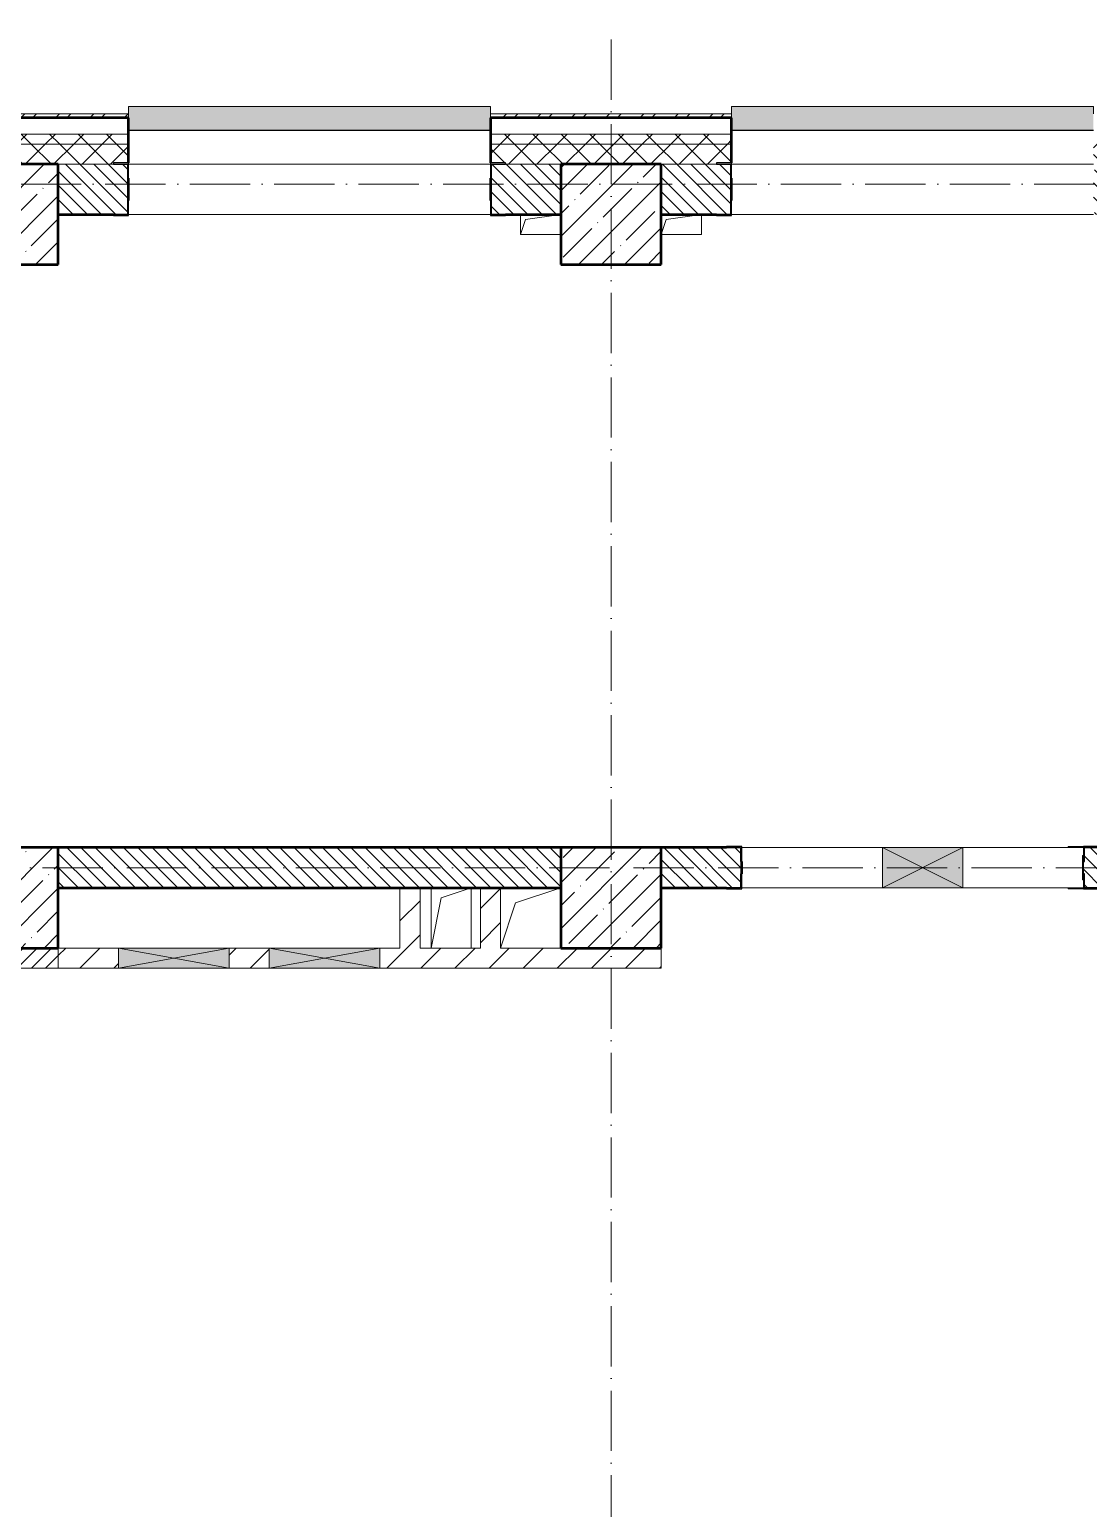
# Model space of a CAD drawing. Header units: millimetres. Extents: x -12989 to 629078, y -109036 to 555275.
# Drawn here: x 576275 to 581543, y 93578 to 100935 of the extents above; entities that cross this region are included whole.
import ezdxf

# ---------------------------------------------------------------- set-up
doc = ezdxf.new("R2010")
doc.units = ezdxf.units.MM
doc.linetypes.add('50_200_ШТРИХ_1Т_ш5_п1_п1_', pattern=[700, 500, -100, 0, -100])
for name, color, linetype, lineweight in [('A-DETL-GENF-OTLN', 7, 'Continuous', 9), ('A-FLOR-____-OTLN', 7, 'Continuous', 9), ('A-GENM-____-MCUT', 7, 'Continuous', 25), ('A-GENM-____-OTLN', 7, 'Continuous', 9), ('A-GENM-____-OTLN-1', 7, 'Continuous', 25), ('A-GLAZ-____-OTLN', 7, 'Continuous', 9), ('A-WALL-____-MCUT-2', 7, 'Continuous', 50), ('A-WALL-____-MCUT-3', 7, 'Continuous', 9), ('A-WALL-____-OTLN', 7, 'Continuous', 9), ('A-WALL-____-PATT-1', 7, 'Continuous', 9), ('A-WALL-FNSH-MCUT-1', 7, 'Continuous', 9), ('I-WALL-____-OTLN', 7, 'Continuous', 9), ('S-COLS-____-MCUT', 7, 'Continuous', 50), ('S-COLS-____-OTLN', 7, 'Continuous', 9), ('S-GRID-____-OTLN-1', 7, '50_200_ШТРИХ_1Т_ш5_п1_п1_', 9)]:
    doc.layers.add(name, color=color, linetype=linetype, lineweight=lineweight)
doc.layers.add('A-GLAZ-____-OTLN-1', color=7, linetype='Continuous', lineweight=9, true_color=0xc0c0c0)
pattern_1 = [(45, (516567.8, 90784.41), (-70.71068, 70.71068), []), (135, (516567.8, 90784.41), (-70.71068, -70.71068), [])]
pattern_2 = [(135, (516567.8, 90784.41), (-35.35534, -35.35534), [])]
pattern_3 = [(45, (516567.8, 90784.41), (-84.85281, 84.85281), [])]

# ---------------------------------------------------------------- blocks, each defined once
blk = doc.blocks.new('BSC_Колонна _Прямоугольная - 500х500-V54-АР1_План отверстий 2 этажа в осях 1-64_А-ГГ')
at = {"layer": 'S-COLS-____-OTLN'}
h = blk.add_hatch(dxfattribs=at)
h.set_pattern_fill('FP_83', color=256, style=0, pattern_type=2)
h.set_pattern_definition([(45, (-59600, -5831.04), (-114.04925, 114.04925), []), (45, (-59485.95, -5831.04), (-114.04925, 114.04925), [201.613, -40.323, 3.353, -36.97])])
h.paths.add_polyline_path([(-250, -250), (250, -250), (250, 250), (-250, 250)], flags=0)
at = {"layer": 'S-COLS-____-MCUT'}
for p, q in [((250, 250), (-250, 250)), ((-250, 250), (-250, -250)), ((250, -250), (250, 250)), ((-250, -250), (250, -250))]:
    blk.add_line(p, q, dxfattribs=at)
blk = doc.blocks.new('BSC_Колонна _Прямоугольная - 500х500-V92-АР1_План отверстий 2 этажа в осях 1-64_А-ГГ')
at = {"layer": 'S-COLS-____-OTLN'}
h = blk.add_hatch(dxfattribs=at)
h.set_pattern_fill('FP_121', color=256, style=0, pattern_type=2)
h.set_pattern_definition([(45, (-62600, -5831.04), (-114.04925, 114.04925), []), (45, (-62485.95, -5831.04), (-114.04925, 114.04925), [201.613, -40.323, 3.353, -36.97])])
h.paths.add_polyline_path([(-250, -250), (250, -250), (250, 250), (-250, 250)], flags=0)
at = {"layer": 'S-COLS-____-MCUT'}
for p, q in [((250, 250), (-250, 250)), ((-250, 250), (-250, -250)), ((250, -250), (250, 250)), ((-250, -250), (250, -250))]:
    blk.add_line(p, q, dxfattribs=at)
blk = doc.blocks.new('BSC_Колонна _Прямоугольная - 500х500-V97-АР1_План отверстий 2 этажа в осях 1-64_А-ГГ')
at = {"layer": 'S-COLS-____-OTLN'}
h = blk.add_hatch(dxfattribs=at)
h.set_pattern_fill('FP_126', color=256, style=0, pattern_type=2)
h.set_pattern_definition([(45, (-62600, -9231.04), (-114.04925, 114.04925), []), (45, (-62485.95, -9231.04), (-114.04925, 114.04925), [201.613, -40.323, 3.353, -36.97])])
h.paths.add_polyline_path([(-250, -250), (250, -250), (250, 250), (-250, 250), (-250, 104.8)], flags=0)
at = {"layer": 'S-COLS-____-MCUT'}
for p, q in [((250, 250), (-250, 250)), ((-250, 250), (-250, -250)), ((250, -250), (250, 250)), ((-250, -250), (250, -250))]:
    blk.add_line(p, q, dxfattribs=at)
blk = doc.blocks.new('BSC_Колонна _Прямоугольная - 500х500-V116-АР1_План отверстий 2 этажа в осях 1-64_А-ГГ')
at = {"layer": 'S-COLS-____-OTLN'}
h = blk.add_hatch(dxfattribs=at)
h.set_pattern_fill('FP_145', color=256, style=0, pattern_type=2)
h.set_pattern_definition([(45, (-59600, -9231.04), (-114.04925, 114.04925), []), (45, (-59485.95, -9231.04), (-114.04925, 114.04925), [201.613, -40.323, 3.353, -36.97])])
h.paths.add_polyline_path([(-250, -250), (250, -250), (250, 250), (-250, 250), (-250, 104.8)], flags=0)
at = {"layer": 'S-COLS-____-MCUT'}
for p, q in [((250, 250), (-250, 250)), ((-250, 250), (-250, -250)), ((250, -250), (250, 250)), ((-250, -250), (250, -250))]:
    blk.add_line(p, q, dxfattribs=at)
blk = doc.blocks.new('Фахверк_СКБ_Уголок - 250_2700-27497298-АР1_План отверстий 2 этажа в осях 1-64_А-ГГ')
at = {"layer": 'A-GENM-____-MCUT'}
for p, q in [((200, 181), (125, 181)), ((125, 181), (125, 106)), ((131, 106), (131, 175)), ((131, 175), (200, 175)), ((200, 175), (200, 181)), ((125, 106), (131, 106)), ((131, -6), (125, -6)), ((125, -6), (125, -81)), ((131, -75), (131, -6)), ((125, -81), (200, -81)), ((200, -75), (131, -75)), ((200, -81), (200, -75))]:
    blk.add_line(p, q, dxfattribs=at)
blk = doc.blocks.new('Фахверк_СКБ_Уголок - 200_3960-28268576-АР1_План отверстий 2 этажа в осях 1-64_А-ГГ')
at = {"layer": 'A-GENM-____-MCUT'}
for p, q in [((200, 156), (125, 156)), ((125, 156), (125, 81)), ((131, 81), (131, 150)), ((131, 150), (200, 150)), ((200, 150), (200, 156)), ((125, 81), (131, 81)), ((131, 19), (125, 19)), ((125, 19), (125, -56)), ((131, -50), (131, 19)), ((125, -56), (200, -56)), ((200, -50), (131, -50)), ((200, -56), (200, -50))]:
    blk.add_line(p, q, dxfattribs=at)
blk = doc.blocks.new('154_Стойка_СКБ_Уголок - СМ-2480_200-28346303-АР1_План отверстий 2 этажа в осях 1-64_А-ГГ')
at = {"layer": 'A-GENM-____-MCUT'}
for p, q in [((125, 156), (125, 81)), ((200, 156), (125, 156)), ((131, 81), (131, 150)), ((131, 150), (200, 150)), ((200, 150), (200, 156)), ((125, 81), (131, 81)), ((131, 19), (125, 19)), ((125, 19), (125, -56)), ((131, -50), (131, 19)), ((125, -56), (200, -56)), ((200, -50), (131, -50)), ((200, -56), (200, -50))]:
    blk.add_line(p, q, dxfattribs=at)
blk = doc.blocks.new('Стойка_Влож_Полоса боковая - Полоса-28213942-АР1_План отверстий 2 этажа в осях 1-64_А-ГГ')
at = {"layer": 'A-GENM-____-OTLN'}
for p, q in [((-5, 60), (0, 60)), ((-5, -60), (-5, 60)), ((0, 31), (0, -31)), ((0, -60), (-5, -60))]:
    blk.add_line(p, q, dxfattribs=at)
blk = doc.blocks.new('Стойка_Влож_Уголок_Опорный - Уголок-28213941-АР1_План отверстий 2 этажа в осях 1-64_А-ГГ')
at = {"layer": 'A-GENM-____-OTLN'}
for p, q in [((-212, -6), (-212, 0)), ((0, 0), (0, -6)), ((-212, -75), (-212, -6)), ((-212, -6), (-206, -6)), ((-6, -6), (0, -6)), ((0, -6), (0, -75)), ((-212, -75), (-206, -75)), ((-6, -75), (0, -75))]:
    blk.add_line(p, q, dxfattribs=at)
blk = doc.blocks.new('AR_Отверстие прямоугольное _в плите_ - AR_Отверстие прямоугольное _в плите_-V165-АР1_План отверстий 2 этажа в осях 1-64_А-ГГ')
at = {"layer": 'A-GENM-____-OTLN'}
for p, q in [((-100, 50), (-100, -50)), ((-100, -50), (-75, 25)), ((-75, 25), (100, 50)), ((-100, -50), (100, -50))]:
    blk.add_line(p, q, dxfattribs=at)
blk = doc.blocks.new('AR_Отверстие прямоугольное _в плите_ - AR_Отверстие прямоугольное _в плите_-V166-АР1_План отверстий 2 этажа в осях 1-64_А-ГГ')
at = {"layer": 'A-GENM-____-OTLN'}
for p, q in [((-100, -50), (-75, 25)), ((-75, 25), (100, 50)), ((100, -50), (100, 50)), ((-100, -50), (100, -50))]:
    blk.add_line(p, q, dxfattribs=at)
blk = doc.blocks.new('AR_Отверстие прямоугольное _в плите_ - AR_Отверстие прямоугольное _в плите_-V180-АР1_План отверстий 2 этажа в осях 1-64_А-ГГ')
at = {"layer": 'A-GENM-____-OTLN'}
for p, q in [((-100, 150), (-100, -150)), ((-50, 100), (100, 150)), ((100, -150), (100, 150)), ((-100, -150), (-50, 100))]:
    blk.add_line(p, q, dxfattribs=at)
blk = doc.blocks.new('AR_Отверстие прямоугольное _в плите_ - AR_Отверстие прямоугольное _в плите_-30459338-АР1_План отверстий 2 этажа в осях 1-64_А-ГГ')
at = {"layer": 'A-GENM-____-OTLN'}
for p, q in [((-75, 75), (150, 150)), ((-150, -150), (-75, 75))]:
    blk.add_line(p, q, dxfattribs=at)
blk = doc.blocks.new('Отлив_СКБ - Отлив витража_120_НВФ-31885689-АР1_План отверстий 2 этажа в осях 1-64_А-ГГ')
at = {"layer": 'A-GLAZ-____-OTLN-1'}
for points in [[(1800, 2), (1800, 120), (0, 120), (0, 2), (1103.1, 2)], [(1103.1, 0), (1800, 0), (1800, 2), (0, 2), (0, 0)]]:
    blk.add_hatch(color=256, dxfattribs=at).paths.add_polyline_path(points, flags=0)
at = {"layer": 'A-GLAZ-____-OTLN'}
for p, q in [((0, 83), (0, 120)), ((1800, 120), (0, 120)), ((1800, 120), (1800, 83)), ((0, 2), (1800, 2)), ((1800, 0), (0, 0))]:
    blk.add_line(p, q, dxfattribs=at)
blk = doc.blocks.new('AR_Отверстие прямоугольное _в стене_ - AR_Отверстие прямоугольное _в стене__ОВ-36865589-АР1_План отверстий 2 этажа в осях 1-64_А-ГГ')
at = {"layer": 'A-GLAZ-____-OTLN'}
blk.add_hatch(color=256, dxfattribs=at).paths.add_polyline_path([(275, -50), (275, 50), (-275, 50), (-275, -50)], flags=0)
at = {"layer": 'A-DETL-GENF-OTLN'}
for p, q in [((-275, -50), (-275, 50)), ((-275, 50), (275, 50)), ((275, 50), (-275, -50)), ((-275, 50), (275, -50)), ((275, 50), (-275, 50)), ((-275, 50), (-275, -50)), ((275, 50), (275, -50)), ((275, -50), (275, 50)), ((275, -50), (-275, -50)), ((-275, -50), (275, -50))]:
    blk.add_line(p, q, dxfattribs=at)
blk = doc.blocks.new('AR_Отверстие прямоугольное _в стене__БезПР - AR_Отверстие прямоугольное _в стене__БезПР-36789180-АР1_План отверстий 2 этажа в осях 1-64_А-ГГ')
at = {"layer": 'A-GLAZ-____-OTLN'}
blk.add_hatch(color=256, dxfattribs=at).paths.add_polyline_path([(275, -50), (275, 50), (-275, 50), (-275, -50)], flags=0)
at = {"layer": 'A-DETL-GENF-OTLN'}
for p, q in [((-275, -50), (-275, 50)), ((-275, 50), (275, 50)), ((275, 50), (-275, -50)), ((-275, 50), (275, -50)), ((275, 50), (-275, 50)), ((-275, 50), (-275, -50)), ((275, 50), (275, -50)), ((275, -50), (275, 50)), ((275, -50), (-275, -50)), ((-275, -50), (275, -50))]:
    blk.add_line(p, q, dxfattribs=at)
at = {"layer": 'A-GLAZ-____-OTLN'}
blk.add_line((275, 50), (-275, 50), dxfattribs=at)
blk = doc.blocks.new('AR_Отверстие прямоугольное _в стене__БезПР - AR_Отверстие прямоугольное _в стене__БезПР-36428632-АР1_План отверстий 2 этажа в осях 1-64_А-ГГ')
at = {"layer": 'A-GLAZ-____-OTLN'}
blk.add_hatch(color=256, dxfattribs=at).paths.add_polyline_path([(-200, -100), (200, -100), (200, 100), (-200, 100)], flags=0)
at = {"layer": 'A-DETL-GENF-OTLN'}
for p, q in [((-200, -100), (-200, 100)), ((-200, 100), (200, 100)), ((200, 100), (-200, -100)), ((-200, 100), (200, -100)), ((200, 100), (-200, 100)), ((-200, 100), (-200, -100)), ((200, 100), (200, -100)), ((200, -100), (200, 100)), ((200, -100), (-200, -100)), ((-200, -100), (200, -100))]:
    blk.add_line(p, q, dxfattribs=at)
at = {"layer": 'A-GLAZ-____-OTLN'}
blk.add_line((200, 100), (-200, 100), dxfattribs=at)
blk = doc.blocks.new('3эт')
at = {"layer": 'S-GRID-____-OTLN-1', "color": 251, "ltscale": 0.6, "true_color": 0x636466}
for p, q in [((346370.7, -91346.1), (346370.7, -76712.9)), ((387845.1, -77482.4), (279340.9, -77482.4)), ((374089.5, -80882.4), (279101.9, -80882.4))]:
    blk.add_line(p, q, dxfattribs=at)

msp = doc.modelspace()

# ---------------------------------------------------------------- hatches: boundary and pattern name
at = {"layer": 'A-WALL-____-PATT-1'}
h = msp.add_hatch(dxfattribs=at)
h.set_pattern_fill('FP_3', color=256, style=0, pattern_type=2)
h.set_pattern_definition([(45, (516567.8, 90784.41), (-85.53659, 85.53659), []), (45, (516624.82, 90784.41), (-85.53659, 85.53659), [])])
h.paths.add_polyline_path([(588432.7976, 100495.4504), (588432.7976, 100515.4504), (584567.7976, 100515.4504), (584567.7976, 100495.4504), (587252.6795, 100495.4504)], flags=0)
h.paths.add_polyline_path([(582767.7976, 100495.4504), (582767.7976, 100515.4504), (581567.7976, 100515.4504), (581567.7976, 100495.4504), (581950.2867, 100495.4504)], flags=0)
h.paths.add_polyline_path([(579767.7976, 100495.4504), (579767.7976, 100515.4504), (578567.7976, 100515.4504), (578567.7976, 100495.4504), (579299.0902, 100495.4504)], flags=0)
h.paths.add_polyline_path([(575764.1617, 100495.4504), (576767.7976, 100495.4504), (576767.7976, 100515.4504), (575567.7976, 100515.4504), (575567.7976, 100495.4504)], flags=0)
h.paths.add_polyline_path([(573112.9652, 100495.4504), (573767.7976, 100495.4504), (573767.7976, 100515.4504), (572567.7976, 100515.4504), (572567.7976, 100495.4504)], flags=0)
h.paths.add_polyline_path([(570767.7976, 100495.4504), (570767.7976, 100515.4504), (569567.7976, 100515.4504), (569567.7976, 100495.4504), (569578.0367, 100495.4504)], flags=0)
h.paths.add_polyline_path([(567767.7976, 100495.4504), (567767.7976, 100515.4504), (566567.7976, 100515.4504), (566567.7976, 100495.4504), (566926.8402, 100495.4504)], flags=0)
h.paths.add_polyline_path([(561767.7976, 100495.4504), (561767.7976, 100515.4504), (560567.7976, 100515.4504), (560567.7976, 100495.4504), (560740.7152, 100495.4504)], flags=0)
h.paths.add_polyline_path([(563567.7976, 100495.4504), (564767.7976, 100495.4504), (564767.7976, 100515.4504), (563567.7976, 100515.4504)], flags=0)
h.paths.add_polyline_path([(557567.7976, 100495.4504), (558767.7976, 100495.4504), (558767.7976, 100515.4504), (557567.7976, 100515.4504)], flags=0)
h.paths.add_polyline_path([(554902.7976, 100495.4504), (555767.7976, 100495.4504), (555767.7976, 100515.4504), (554902.7976, 100515.4504)], flags=0)
h = msp.add_hatch(dxfattribs=at)
h.set_pattern_fill('FP_1', color=256, style=0, pattern_type=2)
h.set_pattern_definition(pattern_1)
h.paths.add_polyline_path([(590917.7976, 100365.4504), (590917.7976, 100415.4504), (584567.7976, 100415.4504), (584567.7976, 100365.4504), (590787.6081, 100365.4504)], flags=0)
h.paths.add_polyline_path([(581950.2867, 100365.4504), (582767.7976, 100365.4504), (582767.7976, 100415.4504), (581567.7976, 100415.4504), (581567.7976, 100365.4504)], flags=0)
h.paths.add_polyline_path([(579767.7976, 100365.4504), (579767.7976, 100415.4504), (578567.7976, 100415.4504), (578567.7976, 100365.4504), (579299.0902, 100365.4504)], flags=0)
h.paths.add_polyline_path([(576767.7976, 100365.4504), (576767.7976, 100415.4504), (575567.7976, 100415.4504), (575567.7976, 100365.4504), (576647.8938, 100365.4504)], flags=0)
h.paths.add_polyline_path([(573767.7976, 100365.4504), (573767.7976, 100415.4504), (572567.7976, 100415.4504), (572567.7976, 100365.4504), (573112.9652, 100365.4504)], flags=0)
h.paths.add_polyline_path([(569567.7976, 100365.4504), (570767.7976, 100365.4504), (570767.7976, 100415.4504), (569567.7976, 100415.4504)], flags=0)
h.paths.add_polyline_path([(566567.7976, 100365.4504), (567767.7976, 100365.4504), (567767.7976, 100415.4504), (566567.7976, 100415.4504)], flags=0)
h.paths.add_polyline_path([(564275.6438, 100365.4504), (564767.7976, 100365.4504), (564767.7976, 100415.4504), (563567.7976, 100415.4504), (563567.7976, 100365.4504)], flags=0)
h.paths.add_polyline_path([(561767.7976, 100365.4504), (561767.7976, 100415.4504), (560567.7976, 100415.4504), (560567.7976, 100365.4504), (560740.7152, 100365.4504)], flags=0)
h.paths.add_polyline_path([(558767.7976, 100365.4504), (558767.7976, 100415.4504), (557567.7976, 100415.4504), (557567.7976, 100365.4504), (558089.5188, 100365.4504)], flags=0)
h.paths.add_polyline_path([(554367.7976, 100365.4504), (555767.7976, 100365.4504), (555767.7976, 100415.4504), (554367.7976, 100415.4504)], flags=0)
h.paths.add_polyline_path([(552567.7976, 100365.4504), (552567.7976, 100415.4504), (551367.7976, 100415.4504), (551367.7976, 100365.4504), (551903.3938, 100365.4504)], flags=0)
h.paths.add_polyline_path([(543567.7976, 100365.4504), (543567.7976, 100415.4504), (540397.7976, 100415.4504), (540397.7976, 100365.4504), (541298.6081, 100365.4504)], flags=0)
h = msp.add_hatch(dxfattribs=at)
h.set_pattern_fill('FP_1', color=256, style=0, pattern_type=2)
h.set_pattern_definition(pattern_1)
h.paths.add_polyline_path([(590917.7976, 100265.4504), (590917.7976, 100365.4504), (584567.7976, 100365.4504), (584567.7976, 100271.4504), (584642.7976, 100271.4504), (584642.7976, 100265.4504), (590787.6081, 100265.4504)], flags=0)
h.paths.add_polyline_path([(581950.2867, 100265.4504), (582692.7976, 100265.4504), (582692.7976, 100271.4504), (582767.7976, 100271.4504), (582767.7976, 100365.4504), (581567.7976, 100365.4504), (581567.7976, 100271.4504), (581642.7976, 100271.4504), (581642.7976, 100265.4504)], flags=0)
h.paths.add_polyline_path([(579692.7976, 100265.4504), (579692.7976, 100271.4504), (579767.7976, 100271.4504), (579767.7976, 100365.4504), (578567.7976, 100365.4504), (578567.7976, 100271.4504), (578642.7976, 100271.4504), (578642.7976, 100265.4504), (579417.7976, 100265.4504)], flags=0)
h.paths.add_polyline_path([(575917.7976, 100265.4504), (576692.7976, 100265.4504), (576692.7976, 100271.4504), (576767.7976, 100271.4504), (576767.7976, 100365.4504), (575567.7976, 100365.4504), (575567.7976, 100271.4504), (575642.7976, 100271.4504), (575642.7976, 100265.4504), (575764.1617, 100265.4504)], flags=0)
h.paths.add_polyline_path([(573112.9652, 100265.4504), (573692.7976, 100265.4504), (573692.7976, 100271.4504), (573767.7976, 100271.4504), (573767.7976, 100365.4504), (572567.7976, 100365.4504), (572567.7976, 100271.4504), (572642.7976, 100271.4504), (572642.7976, 100265.4504)], flags=0)
h.paths.add_polyline_path([(570417.7976, 100265.4504), (570692.7976, 100265.4504), (570692.7976, 100271.4504), (570767.7976, 100271.4504), (570767.7976, 100365.4504), (569567.7976, 100365.4504), (569567.7976, 100271.4504), (569642.7976, 100271.4504), (569642.7976, 100265.4504), (569917.7976, 100265.4504)], flags=0)
h.paths.add_polyline_path([(567417.7976, 100265.4504), (567692.7976, 100265.4504), (567692.7976, 100271.4504), (567767.7976, 100271.4504), (567767.7976, 100365.4504), (566567.7976, 100365.4504), (566567.7976, 100271.4504), (566642.7976, 100271.4504), (566642.7976, 100265.4504), (566926.8402, 100265.4504)], flags=0)
h.paths.add_polyline_path([(564692.7976, 100265.4504), (564692.7976, 100271.4504), (564767.7976, 100271.4504), (564767.7976, 100365.4504), (563567.7976, 100365.4504), (563567.7976, 100271.4504), (563642.7976, 100271.4504), (563642.7976, 100265.4504), (564275.6438, 100265.4504)], flags=0)
h.paths.add_polyline_path([(561692.7976, 100265.4504), (561692.7976, 100271.4504), (561767.7976, 100271.4504), (561767.7976, 100365.4504), (560567.7976, 100365.4504), (560567.7976, 100271.4504), (560642.7976, 100271.4504), (560642.7976, 100265.4504), (561417.7976, 100265.4504)], flags=0)
h.paths.add_polyline_path([(557642.7976, 100265.4504), (558692.7976, 100265.4504), (558692.7976, 100271.4504), (558767.7976, 100271.4504), (558767.7976, 100365.4504), (557567.7976, 100365.4504), (557567.7976, 100271.4504), (557642.7976, 100271.4504)], flags=0)
h.paths.add_polyline_path([(555417.7976, 100265.4504), (555692.7976, 100265.4504), (555692.7976, 100271.4504), (555767.7976, 100271.4504), (555767.7976, 100365.4504), (554367.7976, 100365.4504), (554367.7976, 100265.4504), (554867.7976, 100265.4504)], flags=0)
h.paths.add_polyline_path([(551903.3938, 100265.4504), (552492.7976, 100265.4504), (552492.7976, 100271.4504), (552567.7976, 100271.4504), (552567.7976, 100365.4504), (551367.7976, 100365.4504), (551367.7976, 100265.4504), (551867.7976, 100265.4504)], flags=0)
h.paths.add_polyline_path([(543492.7976, 100265.4504), (543492.7976, 100271.4504), (543567.7976, 100271.4504), (543567.7976, 100365.4504), (540397.7976, 100365.4504), (540397.7976, 100265.4504), (542867.7976, 100265.4504)], flags=0)
h = msp.add_hatch(dxfattribs=at)
h.set_pattern_fill('FP_6', color=256, style=0, pattern_type=2)
h.set_pattern_definition(pattern_2)
h.paths.add_polyline_path([(578917.7976, 100015.4504), (578917.7976, 100265.4504), (578573.7976, 100265.4504), (578573.7976, 100196.4504), (578567.7976, 100196.4504), (578567.7976, 100084.4504), (578573.7976, 100084.4504), (578573.7976, 100015.4504), (578642.7976, 100015.4504)], flags=0)
h.paths.add_polyline_path([(576761.7976, 100015.4504), (576761.7976, 100084.4504), (576767.7976, 100084.4504), (576767.7976, 100196.4504), (576761.7976, 100196.4504), (576761.7976, 100265.4504), (576417.7976, 100265.4504), (576417.7976, 100015.4504), (576692.7976, 100015.4504)], flags=0)
h = msp.add_hatch(dxfattribs=at)
h.set_pattern_fill('FP_6', color=256, style=0, pattern_type=2)
h.set_pattern_definition(pattern_2)
h.paths.add_polyline_path([(584573.7976, 100015.4504), (584917.7976, 100015.4504), (584917.7976, 100265.4504), (584573.7976, 100265.4504), (584573.7976, 100196.4504), (584567.7976, 100196.4504), (584567.7976, 100084.4504), (584573.7976, 100084.4504), (584573.7976, 100019.7361)], flags=0)
h.paths.add_polyline_path([(582692.7976, 100015.4504), (582761.7976, 100015.4504), (582761.7976, 100084.4504), (582767.7976, 100084.4504), (582767.7976, 100196.4504), (582761.7976, 100196.4504), (582761.7976, 100265.4504), (581573.7976, 100265.4504), (581573.7976, 100196.4504), (581567.7976, 100196.4504), (581567.7976, 100084.4504), (581573.7976, 100084.4504), (581573.7976, 100015.4504), (581950.2867, 100015.4504)], flags=0)
h.paths.add_polyline_path([(579692.7976, 100015.4504), (579761.7976, 100015.4504), (579761.7976, 100084.4504), (579767.7976, 100084.4504), (579767.7976, 100196.4504), (579761.7976, 100196.4504), (579761.7976, 100265.4504), (579417.7976, 100265.4504), (579417.7976, 100015.4504)], flags=0)
h = msp.add_hatch(dxfattribs=at)
h.set_pattern_fill('FP_6', color=256, style=0, pattern_type=2)
h.set_pattern_definition(pattern_2)
h.paths.add_polyline_path([(578917.7976, 96665.4504), (578917.7976, 96865.4504), (576417.7976, 96865.4504), (576417.7976, 96665.4504), (576647.8938, 96665.4504)], flags=0)
h = msp.add_hatch(dxfattribs=at)
h.set_pattern_fill('FP_6', color=256, style=0, pattern_type=2)
h.set_pattern_definition(pattern_2)
h.paths.add_polyline_path([(584817.7976, 96665.4504), (584917.7976, 96665.4504), (584917.7976, 96865.4504), (584817.7976, 96865.4504), (584817.7976, 96671.3328)], flags=0)
h.paths.add_polyline_path([(584317.7976, 96665.4504), (584317.7976, 96865.4504), (581523.7976, 96865.0975), (581523.7976, 96796.4504), (581517.7976, 96796.4504), (581517.7976, 96734.4504), (581523.7976, 96734.4504), (581523.7976, 96665.4504), (583717.751, 96665.4504)], flags=0)
h.paths.add_polyline_path([(579742.7976, 96665.4504), (579811.7976, 96665.4504), (579811.7976, 96734.4504), (579817.7976, 96734.4504), (579817.7976, 96796.4504), (579811.7976, 96796.4504), (579811.7976, 96865.4504), (579417.7976, 96865.4504), (579417.7976, 96665.4504)], flags=0)
h = msp.add_hatch(dxfattribs=at)
h.set_pattern_fill('FP_4', color=256, style=0, pattern_type=2)
h.set_pattern_definition(pattern_3)
h.paths.add_polyline_path([(578217.7976, 96365.4504), (578217.7976, 96665.4504), (578117.7976, 96665.4504), (578117.7976, 96365.4504)], flags=0)
h = msp.add_hatch(dxfattribs=at)
h.set_pattern_fill('FP_4', color=256, style=0, pattern_type=2)
h.set_pattern_definition(pattern_3)
h.paths.add_polyline_path([(578617.7976, 96365.4504), (578617.7976, 96665.4504), (578517.7976, 96665.4504), (578517.7976, 96365.4504)], flags=0)
h = msp.add_hatch(dxfattribs=at)
h.set_pattern_fill('FP_5', color=256, style=0, pattern_type=2)
h.set_pattern_definition([(45, (516567.8, 90784.41), (-35.35534, 35.35534), [])])
h.paths.add_polyline_path([(574317.7976, 96265.4504), (576417.7976, 96265.4504), (576417.7976, 96365.4504), (574317.7976, 96365.4504)], flags=0)
h = msp.add_hatch(dxfattribs=at)
h.set_pattern_fill('FP_4', color=256, style=0, pattern_type=2)
h.set_pattern_definition(pattern_3)
h.paths.add_polyline_path([(579417.7976, 96265.4504), (579417.7976, 96365.4504), (578017.7976, 96365.4504), (578017.7976, 96265.4504), (578917.7976, 96265.4504)], flags=0)
h.paths.add_polyline_path([(577467.7976, 96265.4504), (577467.7976, 96365.4504), (577267.7976, 96365.4504), (577267.7976, 96265.4504)], flags=0)
h.paths.add_polyline_path([(576717.7976, 96265.4504), (576717.7976, 96365.4504), (576417.7976, 96365.4504), (576417.7976, 96265.4504), (576647.8938, 96265.4504)], flags=0)

# ---------------------------------------------------------------- linework, layer by layer
at = {"layer": 'A-FLOR-____-OTLN'}
for p, q in [((578272.1755, 96365.4504), (578272.1755, 96665.4504)), ((578472.1755, 96665.4504), (578472.1755, 96365.4504))]:
    msp.add_line(p, q, dxfattribs=at)
at = {"layer": 'A-WALL-____-MCUT-2'}
for p, q in [((576767.7976, 100495.4504), (575567.7976, 100495.4504)), ((576767.7976, 100271.4504), (576767.7976, 100495.4504)), ((579767.7976, 100495.4504), (578567.7976, 100495.4504)), ((578567.7976, 100495.4504), (578567.7976, 100271.4504)), ((579767.7976, 100271.4504), (579767.7976, 100495.4504)), ((576767.7976, 100084.4504), (576767.7976, 100196.4504)), ((578567.7976, 100196.4504), (578567.7976, 100084.4504)), ((579767.7976, 100084.4504), (579767.7976, 100196.4504)), ((576417.7976, 100015.4504), (576692.7976, 100015.4504)), ((578642.7976, 100015.4504), (578917.7976, 100015.4504)), ((579417.7976, 100015.4504), (579692.7976, 100015.4504)), ((578917.7976, 96865.4504), (576417.7976, 96865.4504)), ((579742.7976, 96865.4504), (579417.7976, 96865.4504)), ((579817.7976, 96734.4504), (579817.7976, 96796.4504)), ((576417.7976, 96665.4504), (578917.7976, 96665.4504)), ((579417.7976, 96665.4504), (579742.7976, 96665.4504))]:
    msp.add_line(p, q, dxfattribs=at)
at = {"layer": 'A-WALL-____-MCUT-3'}
for p, q in [((576767.7976, 100415.4504), (575567.7976, 100415.4504)), ((576767.7976, 100365.4504), (575567.7976, 100365.4504)), ((579767.7976, 100415.4504), (578567.7976, 100415.4504)), ((579767.7976, 100365.4504), (578567.7976, 100365.4504)), ((576417.7976, 100265.4504), (576692.7976, 100265.4504)), ((578642.7976, 100265.4504), (578917.7976, 100265.4504)), ((579417.7976, 100265.4504), (579692.7976, 100265.4504))]:
    msp.add_line(p, q, dxfattribs=at)
at = {"layer": 'A-WALL-____-OTLN'}
for p, q in [((578567.7976, 100265.4504), (576767.7976, 100265.4504)), ((581567.7976, 100265.4504), (579767.7976, 100265.4504)), ((578567.7976, 100015.4504), (576767.7976, 100015.4504)), ((581567.7976, 100015.4504), (579767.7976, 100015.4504))]:
    msp.add_line(p, q, dxfattribs=at)
at = {"layer": 'A-WALL-FNSH-MCUT-1'}
for p, q in [((576767.7976, 100515.4504), (575567.7976, 100515.4504)), ((576767.7976, 100495.4504), (576767.7976, 100515.4504)), ((579767.7976, 100515.4504), (578567.7976, 100515.4504)), ((578567.7976, 100515.4504), (578567.7976, 100495.4504)), ((579767.7976, 100495.4504), (579767.7976, 100515.4504)), ((578117.7976, 96665.4504), (578117.7976, 96365.4504)), ((578217.7976, 96365.4504), (578217.7976, 96665.4504)), ((578517.7976, 96665.4504), (578517.7976, 96365.4504)), ((578617.7976, 96365.4504), (578617.7976, 96665.4504)), ((576417.7976, 96265.4504), (576417.7976, 96365.4504)), ((576717.7976, 96365.4504), (576417.7976, 96365.4504)), ((577467.7976, 96365.4504), (577267.7976, 96365.4504)), ((578117.7976, 96365.4504), (578017.7976, 96365.4504)), ((578517.7976, 96365.4504), (578217.7976, 96365.4504)), ((578917.7976, 96365.4504), (578617.7976, 96365.4504)), ((579417.7976, 96265.4504), (579417.7976, 96365.4504)), ((574217.7976, 96265.4504), (576717.7976, 96265.4504)), ((577267.7976, 96265.4504), (577467.7976, 96265.4504)), ((578017.7976, 96265.4504), (579417.7976, 96265.4504))]:
    msp.add_line(p, q, dxfattribs=at)
at = {"layer": 'I-WALL-____-OTLN'}
for p, q in [((579817.7976, 96865.4504), (580517.7976, 96865.4504)), ((580917.7976, 96865.4504), (581517.7976, 96865.4504)), ((580517.7976, 96665.4504), (579817.7976, 96665.4504)), ((581517.7976, 96665.4504), (580917.7976, 96665.4504))]:
    msp.add_line(p, q, dxfattribs=at)

# ---------------------------------------------------------------- block references
msp.add_blockref('3эт', (232797.0902, 177647.8646))
at = {"layer": 'A-GENM-____-OTLN'}
for name, p in [('AR_Отверстие прямоугольное _в плите_ - AR_Отверстие прямоугольное _в плите_-V165-АР1_План отверстий 2 этажа в осях 1-64_А-ГГ', (578817.7976, 99965.4504)), ('AR_Отверстие прямоугольное _в плите_ - AR_Отверстие прямоугольное _в плите_-V166-АР1_План отверстий 2 этажа в осях 1-64_А-ГГ', (579517.7976, 99965.4504)), ('Стойка_Влож_Полоса боковая - Полоса-28213942-АР1_План отверстий 2 этажа в осях 1-64_А-ГГ', (581517.7976, 96765.4504)), ('AR_Отверстие прямоугольное _в плите_ - AR_Отверстие прямоугольное _в плите_-V180-АР1_План отверстий 2 этажа в осях 1-64_А-ГГ', (578372.1755, 96515.4504)), ('AR_Отверстие прямоугольное _в плите_ - AR_Отверстие прямоугольное _в плите_-30459338-АР1_План отверстий 2 этажа в осях 1-64_А-ГГ', (578767.7976, 96515.4504))]:
    msp.add_blockref(name, p, dxfattribs=at)
at = {"layer": 'A-GENM-____-OTLN', "rotation": 269.9999999999995}
msp.add_blockref('Стойка_Влож_Уголок_Опорный - Уголок-28213941-АР1_План отверстий 2 этажа в осях 1-64_А-ГГ', (581517.7976, 96659.4504), dxfattribs=at)
at = {"layer": 'A-GENM-____-OTLN-1', "rotation": 180}
for name, p in [('Фахверк_СКБ_Уголок - 250_2700-27497298-АР1_План отверстий 2 этажа в осях 1-64_А-ГГ', (576892.7976, 100190.4504)), ('Фахверк_СКБ_Уголок - 250_2700-27497298-АР1_План отверстий 2 этажа в осях 1-64_А-ГГ', (579892.7976, 100190.4504)), ('Фахверк_СКБ_Уголок - 200_3960-28268576-АР1_План отверстий 2 этажа в осях 1-64_А-ГГ', (579942.7976, 96815.4504))]:
    msp.add_blockref(name, p, dxfattribs=at)
at = {"layer": 'A-GENM-____-OTLN-1'}
for name, p in [('Фахверк_СКБ_Уголок - 250_2700-27497298-АР1_План отверстий 2 этажа в осях 1-64_А-ГГ', (578442.7976, 100090.4504)), ('154_Стойка_СКБ_Уголок - СМ-2480_200-28346303-АР1_План отверстий 2 этажа в осях 1-64_А-ГГ', (581392.7976, 96715.4504))]:
    msp.add_blockref(name, p, dxfattribs=at)
at = {"layer": 'A-GLAZ-____-OTLN'}
for name, p in [('Отлив_СКБ - Отлив витража_120_НВФ-31885689-АР1_План отверстий 2 этажа в осях 1-64_А-ГГ', (576767.7976, 100432.4504)), ('Отлив_СКБ - Отлив витража_120_НВФ-31885689-АР1_План отверстий 2 этажа в осях 1-64_А-ГГ', (579767.7976, 100432.4504)), ('AR_Отверстие прямоугольное _в стене__БезПР - AR_Отверстие прямоугольное _в стене__БезПР-36789180-АР1_План отверстий 2 этажа в осях 1-64_А-ГГ', (576992.7976, 96315.4504)), ('AR_Отверстие прямоугольное _в стене_ - AR_Отверстие прямоугольное _в стене__ОВ-36865589-АР1_План отверстий 2 этажа в осях 1-64_А-ГГ', (577742.7976, 96315.4504))]:
    msp.add_blockref(name, p, dxfattribs=at)
at = {"layer": 'A-GLAZ-____-OTLN', "rotation": 180}
msp.add_blockref('AR_Отверстие прямоугольное _в стене__БезПР - AR_Отверстие прямоугольное _в стене__БезПР-36428632-АР1_План отверстий 2 этажа в осях 1-64_А-ГГ', (580717.7976, 96765.4504), dxfattribs=at)
at = {"layer": 'S-COLS-____-OTLN'}
for name, p in [('BSC_Колонна _Прямоугольная - 500х500-V116-АР1_План отверстий 2 этажа в осях 1-64_А-ГГ', (576167.7976, 100015.4504)), ('BSC_Колонна _Прямоугольная - 500х500-V97-АР1_План отверстий 2 этажа в осях 1-64_А-ГГ', (579167.7976, 100015.4504)), ('BSC_Колонна _Прямоугольная - 500х500-V54-АР1_План отверстий 2 этажа в осях 1-64_А-ГГ', (576167.7976, 96615.4504)), ('BSC_Колонна _Прямоугольная - 500х500-V92-АР1_План отверстий 2 этажа в осях 1-64_А-ГГ', (579167.7976, 96615.4504))]:
    msp.add_blockref(name, p, dxfattribs=at)

doc.saveas('drawing.dxf')
